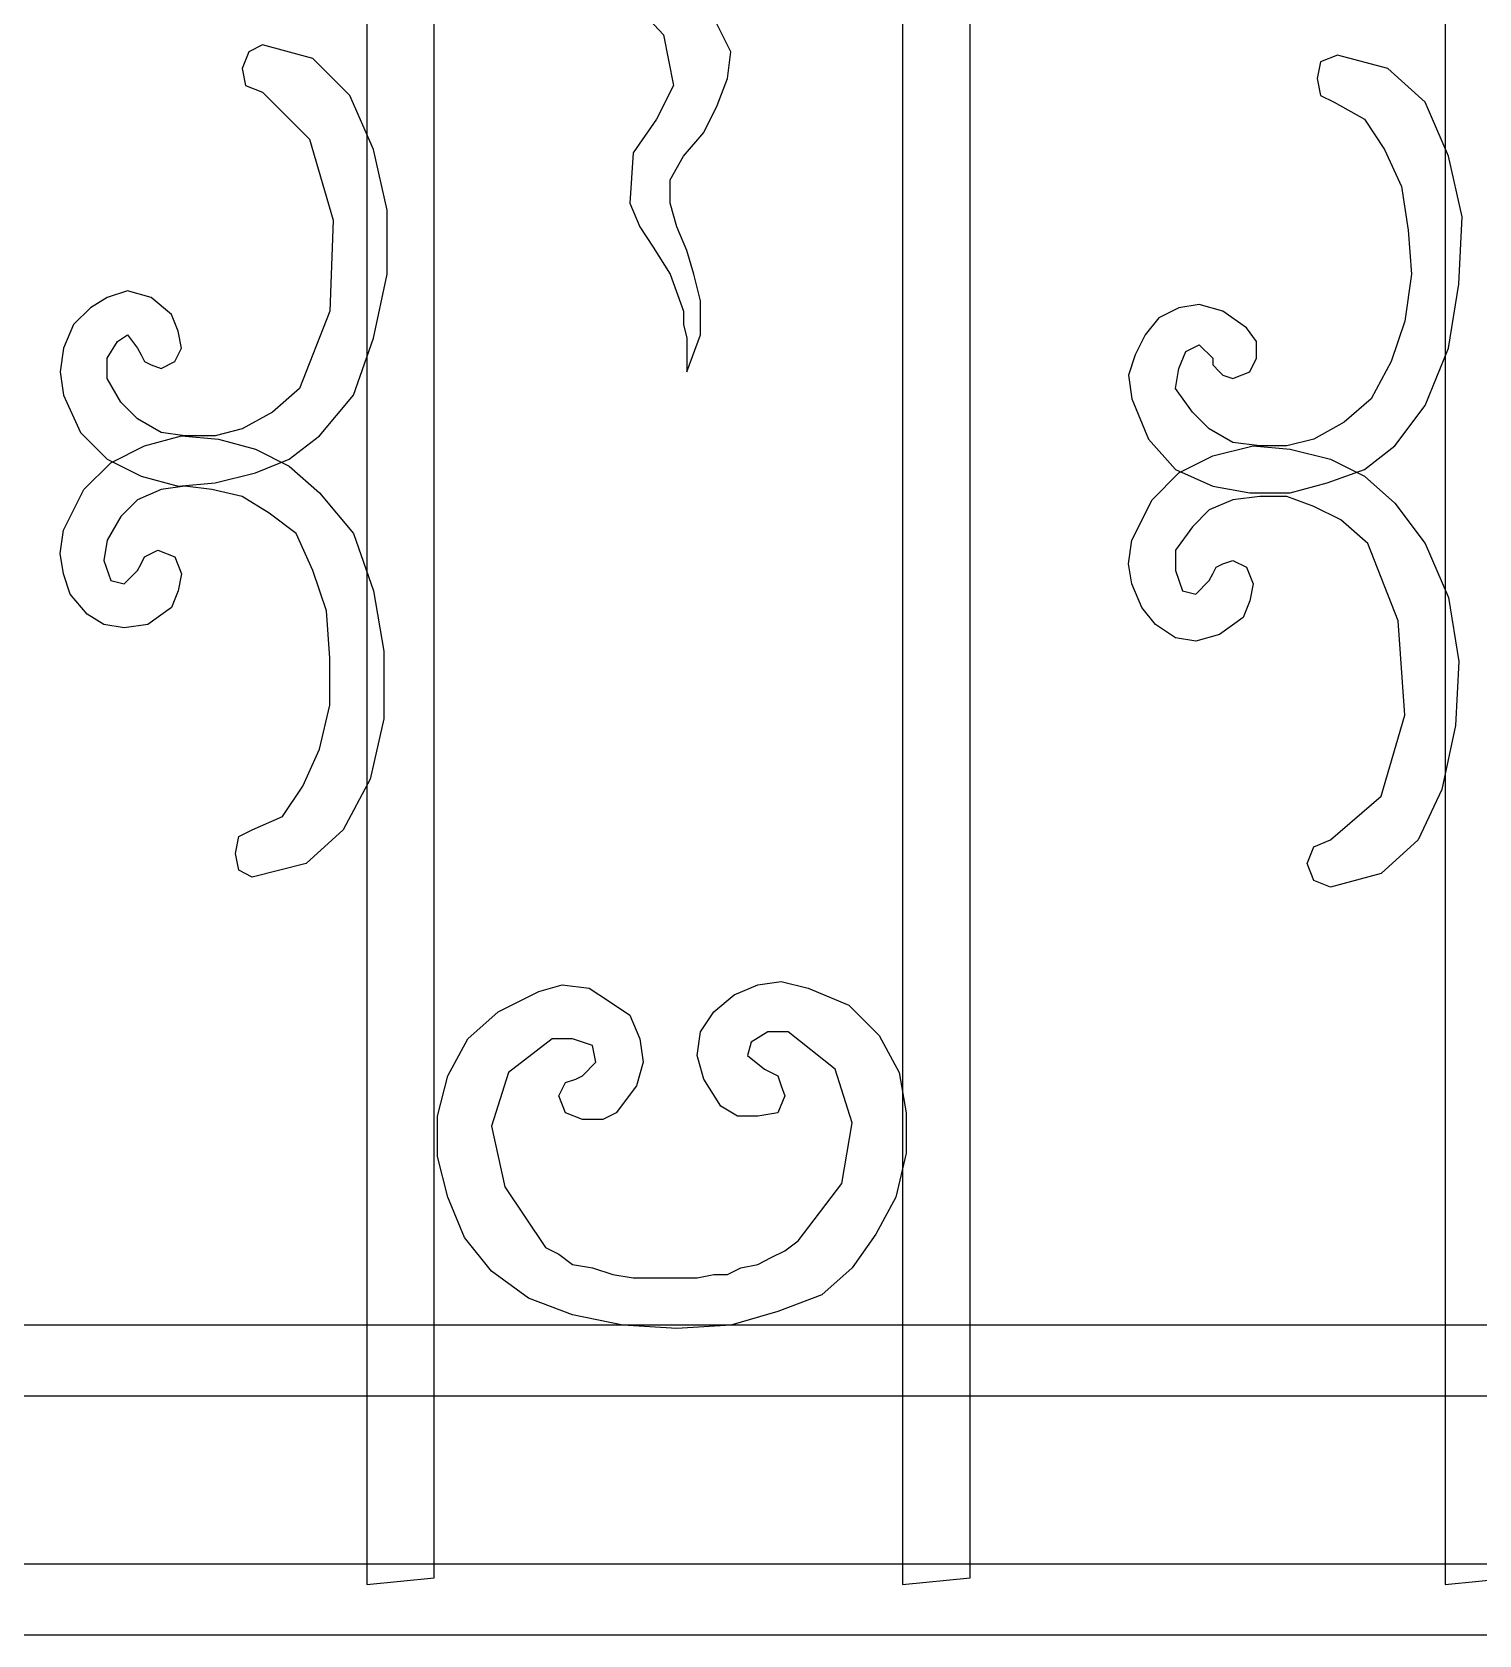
# Model space of a CAD drawing. Header units: centimetres. Extents: x -55 to 55, y -47 to 50.
# Drawn here: x -25.98 to 5.22, y -44.58 to -10.01 of the extents above; entities that cross this region are included whole.
import ezdxf

# ---------------------------------------------------------------- set-up
doc = ezdxf.new("R2010")
doc.units = ezdxf.units.CM
doc.header["$MEASUREMENT"] = 0
doc.layers.add('layer 1', color=7, linetype='Continuous')

msp = doc.modelspace()

# ---------------------------------------------------------------- linework, layer by layer
at = {"layer": 'layer 1', "color": 108}
for points, knots in [([(-18.759, -43.49358), (-18.759, -43.49358), (-18.759, 36.6394), (-18.759, 36.6394), (-18.759, 36.6394), (-18.759, 36.6394), (-17.306, 36.7847), (-17.306, 36.7847), (-17.306, 36.7847), (-17.306, 36.7847), (-17.306, -43.34828), (-17.306, -43.34828), (-17.306, -43.34828), (-17.306, -43.34828), (-18.759, -43.49358), (-18.759, -43.49358)], [0, 0, 0, 0, 0.25, 0.25, 0.25, 0.25, 0.5, 0.5, 0.5, 0.5, 0.75, 0.75, 0.75, 0.75, 1, 1, 1, 1]), ([(-7.20765, -43.49358), (-7.20765, -43.49358), (-7.20765, 36.6394), (-7.20765, 36.6394), (-7.20765, 36.6394), (-7.20765, 36.6394), (-5.75464, 36.7847), (-5.75464, 36.7847), (-5.75464, 36.7847), (-5.75464, 36.7847), (-5.75464, -43.34828), (-5.75464, -43.34828), (-5.75464, -43.34828), (-5.75464, -43.34828), (-7.20765, -43.49358), (-7.20765, -43.49358)], [0, 0, 0, 0, 0.25, 0.25, 0.25, 0.25, 0.5, 0.5, 0.5, 0.5, 0.75, 0.75, 0.75, 0.75, 1, 1, 1, 1]), ([(4.48901, -43.49358), (4.48901, -43.49358), (4.48901, 36.6394), (4.48901, 36.6394), (4.48901, 36.6394), (4.48901, 36.6394), (5.94201, 36.7847), (5.94201, 36.7847), (5.94201, 36.7847), (5.94201, 36.7847), (5.94201, -43.34828), (5.94201, -43.34828), (5.94201, -43.34828), (5.94201, -43.34828), (4.48901, -43.49358), (4.48901, -43.49358)], [0, 0, 0, 0, 0.25, 0.25, 0.25, 0.25, 0.5, 0.5, 0.5, 0.5, 0.75, 0.75, 0.75, 0.75, 1, 1, 1, 1]), ([(-10.9128, -10.43781), (-10.9128, -10.43781), (-10.98545, -11.01901), (-10.98545, -11.01901), (-10.98545, -11.01901), (-10.98545, -11.01901), (-11.2034, -11.60022), (-11.2034, -11.60022), (-11.2034, -11.60022), (-11.2034, -11.60022), (-11.494, -12.18142), (-11.494, -12.18142), (-11.494, -12.18142), (-11.494, -12.18142), (-11.9299, -12.68997), (-11.9299, -12.68997), (-11.9299, -12.68997), (-11.9299, -12.68997), (-12.2205, -13.19852), (-12.2205, -13.19852), (-12.2205, -13.19852), (-12.2205, -13.19852), (-12.2205, -13.70707), (-12.2205, -13.70707), (-12.2205, -13.70707), (-12.2205, -13.70707), (-12.0752, -14.21562), (-12.0752, -14.21562), (-12.0752, -14.21562), (-12.0752, -14.21562), (-11.85725, -14.72417), (-11.85725, -14.72417), (-11.85725, -14.72417), (-11.85725, -14.72417), (-11.71195, -15.23272), (-11.71195, -15.23272), (-11.71195, -15.23272), (-11.71195, -15.23272), (-11.56665, -15.81392), (-11.56665, -15.81392), (-11.56665, -15.81392), (-11.56665, -15.81392), (-11.56665, -16.54042), (-11.56665, -16.54042), (-11.56665, -16.54042), (-11.56665, -16.54042), (-11.85725, -17.33957), (-11.85725, -17.33957), (-11.85725, -17.33957), (-11.85725, -17.33957), (-11.85725, -16.97632), (-11.85725, -16.97632), (-11.85725, -16.97632), (-11.85725, -16.97632), (-11.85725, -16.61307), (-11.85725, -16.61307), (-11.85725, -16.61307), (-11.85725, -16.61307), (-11.9299, -16.32247), (-11.9299, -16.32247), (-11.9299, -16.32247), (-11.9299, -16.32247), (-11.9299, -16.03187), (-11.9299, -16.03187), (-11.9299, -16.03187), (-11.9299, -16.03187), (-12.2205, -15.23272), (-12.2205, -15.23272), (-12.2205, -15.23272), (-12.2205, -15.23272), (-12.58375, -14.65152), (-12.58375, -14.65152), (-12.58375, -14.65152), (-12.58375, -14.65152), (-12.87435, -14.21562), (-12.87435, -14.21562), (-12.87435, -14.21562), (-12.87435, -14.21562), (-13.0923, -13.70707), (-13.0923, -13.70707), (-13.0923, -13.70707), (-13.0923, -13.70707), (-13.01965, -12.61732), (-13.01965, -12.61732), (-13.01965, -12.61732), (-13.01965, -12.61732), (-12.5111, -11.89082), (-12.5111, -11.89082), (-12.5111, -11.89082), (-12.5111, -11.89082), (-12.14785, -11.16432), (-12.14785, -11.16432), (-12.14785, -11.16432), (-12.14785, -11.16432), (-12.3658, -10.07456), (-12.3658, -10.07456), (-12.3658, -10.07456), (-12.3658, -10.07456), (-13.16495, -9.20276), (-13.16495, -9.20276), (-13.16495, -9.20276), (-13.16495, -9.20276), (-13.60085, -8.40361), (-13.60085, -8.40361), (-13.60085, -8.40361), (-13.60085, -8.40361), (-13.60085, -7.60446), (-13.60085, -7.60446), (-13.60085, -7.60446), (-13.60085, -7.60446), (-13.16495, -6.73266), (-13.16495, -6.73266), (-13.16495, -6.73266), (-13.16495, -6.73266), (-12.87435, -6.66001), (-12.87435, -6.66001), (-12.87435, -6.66001), (-12.87435, -6.66001), (-12.3658, -6.58736), (-12.3658, -6.58736), (-12.3658, -6.58736), (-12.3658, -6.58736), (-11.85725, -6.58736), (-11.85725, -6.58736), (-11.85725, -6.58736), (-11.85725, -6.58736), (-11.6393, -6.73266), (-11.6393, -6.73266), (-11.6393, -6.73266), (-11.6393, -6.73266), (-12.00255, -7.74976), (-12.00255, -7.74976), (-12.00255, -7.74976), (-12.00255, -7.74976), (-11.85725, -8.54891), (-11.85725, -8.54891), (-11.85725, -8.54891), (-11.85725, -8.54891), (-11.42135, -9.42071), (-11.42135, -9.42071), (-11.42135, -9.42071), (-11.42135, -9.42071), (-10.9128, -10.43781), (-10.9128, -10.43781)], [0, 0, 0, 0, 0.02777778, 0.02777778, 0.02777778, 0.02777778, 0.05555556, 0.05555556, 0.05555556, 0.05555556, 0.08333333, 0.08333333, 0.08333333, 0.08333333, 0.11111111, 0.11111111, 0.11111111, 0.11111111, 0.13888889, 0.13888889, 0.13888889, 0.13888889, 0.16666667, 0.16666667, 0.16666667, 0.16666667, 0.19444444, 0.19444444, 0.19444444, 0.19444444, 0.22222222, 0.22222222, 0.22222222, 0.22222222, 0.25, 0.25, 0.25, 0.25, 0.27777778, 0.27777778, 0.27777778, 0.27777778, 0.30555556, 0.30555556, 0.30555556, 0.30555556, 0.33333333, 0.33333333, 0.33333333, 0.33333333, 0.36111111, 0.36111111, 0.36111111, 0.36111111, 0.38888889, 0.38888889, 0.38888889, 0.38888889, 0.41666667, 0.41666667, 0.41666667, 0.41666667, 0.44444444, 0.44444444, 0.44444444, 0.44444444, 0.47222222, 0.47222222, 0.47222222, 0.47222222, 0.5, 0.5, 0.5, 0.5, 0.52777778, 0.52777778, 0.52777778, 0.52777778, 0.55555556, 0.55555556, 0.55555556, 0.55555556, 0.58333333, 0.58333333, 0.58333333, 0.58333333, 0.61111111, 0.61111111, 0.61111111, 0.61111111, 0.63888889, 0.63888889, 0.63888889, 0.63888889, 0.66666667, 0.66666667, 0.66666667, 0.66666667, 0.69444444, 0.69444444, 0.69444444, 0.69444444, 0.72222222, 0.72222222, 0.72222222, 0.72222222, 0.75, 0.75, 0.75, 0.75, 0.77777778, 0.77777778, 0.77777778, 0.77777778, 0.80555556, 0.80555556, 0.80555556, 0.80555556, 0.83333333, 0.83333333, 0.83333333, 0.83333333, 0.86111111, 0.86111111, 0.86111111, 0.86111111, 0.88888889, 0.88888889, 0.88888889, 0.88888889, 0.91666667, 0.91666667, 0.91666667, 0.91666667, 0.94444444, 0.94444444, 0.94444444, 0.94444444, 0.97222222, 0.97222222, 0.97222222, 0.97222222, 1, 1, 1, 1]), ([(-23.6992, -16.83102), (-23.6992, -16.83102), (-23.91715, -16.54042), (-23.91715, -16.54042), (-23.91715, -16.54042), (-23.91715, -16.54042), (-24.1351, -16.68572), (-24.1351, -16.68572), (-24.1351, -16.68572), (-24.1351, -16.68572), (-24.35305, -17.04897), (-24.35305, -17.04897), (-24.35305, -17.04897), (-24.35305, -17.04897), (-24.35305, -17.48487), (-24.35305, -17.48487), (-24.35305, -17.48487), (-24.35305, -17.48487), (-24.06245, -17.99342), (-24.06245, -17.99342), (-24.06245, -17.99342), (-24.06245, -17.99342), (-23.6992, -18.35667), (-23.6992, -18.35667), (-23.6992, -18.35667), (-23.6992, -18.35667), (-23.19065, -18.64727), (-23.19065, -18.64727), (-23.19065, -18.64727), (-23.19065, -18.64727), (-22.6821, -18.71992), (-22.6821, -18.71992), (-22.6821, -18.71992), (-22.6821, -18.71992), (-22.02825, -18.71992), (-22.02825, -18.71992), (-22.02825, -18.71992), (-22.02825, -18.71992), (-21.44705, -18.57462), (-21.44705, -18.57462), (-21.44705, -18.57462), (-21.44705, -18.57462), (-20.7932, -18.21137), (-20.7932, -18.21137), (-20.7932, -18.21137), (-20.7932, -18.21137), (-20.212, -17.70282), (-20.212, -17.70282), (-20.212, -17.70282), (-20.212, -17.70282), (-19.55815, -16.03187), (-19.55815, -16.03187), (-19.55815, -16.03187), (-19.55815, -16.03187), (-19.4855, -14.07032), (-19.4855, -14.07032), (-19.4855, -14.07032), (-19.4855, -14.07032), (-19.99405, -12.32672), (-19.99405, -12.32672), (-19.99405, -12.32672), (-19.99405, -12.32672), (-21.01115, -11.30962), (-21.01115, -11.30962), (-21.01115, -11.30962), (-21.01115, -11.30962), (-21.3744, -11.16432), (-21.3744, -11.16432), (-21.3744, -11.16432), (-21.3744, -11.16432), (-21.44705, -10.80106), (-21.44705, -10.80106), (-21.44705, -10.80106), (-21.44705, -10.80106), (-21.30175, -10.43781), (-21.30175, -10.43781), (-21.30175, -10.43781), (-21.30175, -10.43781), (-21.01115, -10.29251), (-21.01115, -10.29251), (-21.01115, -10.29251), (-21.01115, -10.29251), (-19.9214, -10.58311), (-19.9214, -10.58311), (-19.9214, -10.58311), (-19.9214, -10.58311), (-19.12225, -11.38227), (-19.12225, -11.38227), (-19.12225, -11.38227), (-19.12225, -11.38227), (-18.6137, -12.54467), (-18.6137, -12.54467), (-18.6137, -12.54467), (-18.6137, -12.54467), (-18.3231, -13.85237), (-18.3231, -13.85237), (-18.3231, -13.85237), (-18.3231, -13.85237), (-18.3231, -15.23272), (-18.3231, -15.23272), (-18.3231, -15.23272), (-18.3231, -15.23272), (-18.6137, -16.61307), (-18.6137, -16.61307), (-18.6137, -16.61307), (-18.6137, -16.61307), (-19.0496, -17.84812), (-19.0496, -17.84812), (-19.0496, -17.84812), (-19.0496, -17.84812), (-19.7761, -18.71992), (-19.7761, -18.71992), (-19.7761, -18.71992), (-19.7761, -18.71992), (-20.42995, -19.22847), (-20.42995, -19.22847), (-20.42995, -19.22847), (-20.42995, -19.22847), (-21.15645, -19.51907), (-21.15645, -19.51907), (-21.15645, -19.51907), (-21.15645, -19.51907), (-22.02825, -19.73702), (-22.02825, -19.73702), (-22.02825, -19.73702), (-22.02825, -19.73702), (-22.8274, -19.80967), (-22.8274, -19.80967), (-22.8274, -19.80967), (-22.8274, -19.80967), (-23.62655, -19.59172), (-23.62655, -19.59172), (-23.62655, -19.59172), (-23.62655, -19.59172), (-24.35305, -19.22847), (-24.35305, -19.22847), (-24.35305, -19.22847), (-24.35305, -19.22847), (-24.93425, -18.64727), (-24.93425, -18.64727), (-24.93425, -18.64727), (-24.93425, -18.64727), (-25.2975, -17.84812), (-25.2975, -17.84812), (-25.2975, -17.84812), (-25.2975, -17.84812), (-25.37015, -17.33957), (-25.37015, -17.33957), (-25.37015, -17.33957), (-25.37015, -17.33957), (-25.2975, -16.83102), (-25.2975, -16.83102), (-25.2975, -16.83102), (-25.2975, -16.83102), (-25.07955, -16.32247), (-25.07955, -16.32247), (-25.07955, -16.32247), (-25.07955, -16.32247), (-24.7163, -15.95922), (-24.7163, -15.95922), (-24.7163, -15.95922), (-24.7163, -15.95922), (-24.35305, -15.74127), (-24.35305, -15.74127), (-24.35305, -15.74127), (-24.35305, -15.74127), (-23.91715, -15.59597), (-23.91715, -15.59597), (-23.91715, -15.59597), (-23.91715, -15.59597), (-23.4086, -15.74127), (-23.4086, -15.74127), (-23.4086, -15.74127), (-23.4086, -15.74127), (-22.9727, -16.10452), (-22.9727, -16.10452), (-22.9727, -16.10452), (-22.9727, -16.10452), (-22.8274, -16.46777), (-22.8274, -16.46777), (-22.8274, -16.46777), (-22.8274, -16.46777), (-22.75475, -16.83102), (-22.75475, -16.83102), (-22.75475, -16.83102), (-22.75475, -16.83102), (-22.90005, -17.12162), (-22.90005, -17.12162), (-22.90005, -17.12162), (-22.90005, -17.12162), (-23.19065, -17.26692), (-23.19065, -17.26692), (-23.19065, -17.26692), (-23.19065, -17.26692), (-23.4086, -17.19427), (-23.4086, -17.19427), (-23.4086, -17.19427), (-23.4086, -17.19427), (-23.5539, -17.12162), (-23.5539, -17.12162), (-23.5539, -17.12162), (-23.5539, -17.12162), (-23.62655, -16.97632), (-23.62655, -16.97632), (-23.62655, -16.97632), (-23.62655, -16.97632), (-23.6992, -16.83102), (-23.6992, -16.83102)], [0, 0, 0, 0, 0.01923077, 0.01923077, 0.01923077, 0.01923077, 0.03846154, 0.03846154, 0.03846154, 0.03846154, 0.05769231, 0.05769231, 0.05769231, 0.05769231, 0.07692308, 0.07692308, 0.07692308, 0.07692308, 0.09615385, 0.09615385, 0.09615385, 0.09615385, 0.11538462, 0.11538462, 0.11538462, 0.11538462, 0.13461538, 0.13461538, 0.13461538, 0.13461538, 0.15384615, 0.15384615, 0.15384615, 0.15384615, 0.17307692, 0.17307692, 0.17307692, 0.17307692, 0.19230769, 0.19230769, 0.19230769, 0.19230769, 0.21153846, 0.21153846, 0.21153846, 0.21153846, 0.23076923, 0.23076923, 0.23076923, 0.23076923, 0.25, 0.25, 0.25, 0.25, 0.26923077, 0.26923077, 0.26923077, 0.26923077, 0.28846154, 0.28846154, 0.28846154, 0.28846154, 0.30769231, 0.30769231, 0.30769231, 0.30769231, 0.32692308, 0.32692308, 0.32692308, 0.32692308, 0.34615385, 0.34615385, 0.34615385, 0.34615385, 0.36538462, 0.36538462, 0.36538462, 0.36538462, 0.38461538, 0.38461538, 0.38461538, 0.38461538, 0.40384615, 0.40384615, 0.40384615, 0.40384615, 0.42307692, 0.42307692, 0.42307692, 0.42307692, 0.44230769, 0.44230769, 0.44230769, 0.44230769, 0.46153846, 0.46153846, 0.46153846, 0.46153846, 0.48076923, 0.48076923, 0.48076923, 0.48076923, 0.5, 0.5, 0.5, 0.5, 0.51923077, 0.51923077, 0.51923077, 0.51923077, 0.53846154, 0.53846154, 0.53846154, 0.53846154, 0.55769231, 0.55769231, 0.55769231, 0.55769231, 0.57692308, 0.57692308, 0.57692308, 0.57692308, 0.59615385, 0.59615385, 0.59615385, 0.59615385, 0.61538462, 0.61538462, 0.61538462, 0.61538462, 0.63461538, 0.63461538, 0.63461538, 0.63461538, 0.65384615, 0.65384615, 0.65384615, 0.65384615, 0.67307692, 0.67307692, 0.67307692, 0.67307692, 0.69230769, 0.69230769, 0.69230769, 0.69230769, 0.71153846, 0.71153846, 0.71153846, 0.71153846, 0.73076923, 0.73076923, 0.73076923, 0.73076923, 0.75, 0.75, 0.75, 0.75, 0.76923077, 0.76923077, 0.76923077, 0.76923077, 0.78846154, 0.78846154, 0.78846154, 0.78846154, 0.80769231, 0.80769231, 0.80769231, 0.80769231, 0.82692308, 0.82692308, 0.82692308, 0.82692308, 0.84615385, 0.84615385, 0.84615385, 0.84615385, 0.86538462, 0.86538462, 0.86538462, 0.86538462, 0.88461538, 0.88461538, 0.88461538, 0.88461538, 0.90384615, 0.90384615, 0.90384615, 0.90384615, 0.92307692, 0.92307692, 0.92307692, 0.92307692, 0.94230769, 0.94230769, 0.94230769, 0.94230769, 0.96153846, 0.96153846, 0.96153846, 0.96153846, 0.98076923, 0.98076923, 0.98076923, 0.98076923, 1, 1, 1, 1]), ([(-0.52384, -17.04897), (-0.52384, -17.04897), (-0.81444, -16.75837), (-0.81444, -16.75837), (-0.81444, -16.75837), (-0.81444, -16.75837), (-1.10504, -16.90367), (-1.10504, -16.90367), (-1.10504, -16.90367), (-1.10504, -16.90367), (-1.25034, -17.26692), (-1.25034, -17.26692), (-1.25034, -17.26692), (-1.25034, -17.26692), (-1.32299, -17.70282), (-1.32299, -17.70282), (-1.32299, -17.70282), (-1.32299, -17.70282), (-0.95974, -18.21137), (-0.95974, -18.21137), (-0.95974, -18.21137), (-0.95974, -18.21137), (-0.59649, -18.57462), (-0.59649, -18.57462), (-0.59649, -18.57462), (-0.59649, -18.57462), (-0.08794, -18.86522), (-0.08794, -18.86522), (-0.08794, -18.86522), (-0.08794, -18.86522), (0.49326, -18.93787), (0.49326, -18.93787), (0.49326, -18.93787), (0.49326, -18.93787), (1.07446, -18.93787), (1.07446, -18.93787), (1.07446, -18.93787), (1.07446, -18.93787), (1.65566, -18.79257), (1.65566, -18.79257), (1.65566, -18.79257), (1.65566, -18.79257), (2.30951, -18.42932), (2.30951, -18.42932), (2.30951, -18.42932), (2.30951, -18.42932), (2.89071, -17.92077), (2.89071, -17.92077), (2.89071, -17.92077), (2.89071, -17.92077), (3.32661, -17.12162), (3.32661, -17.12162), (3.32661, -17.12162), (3.32661, -17.12162), (3.61721, -16.24982), (3.61721, -16.24982), (3.61721, -16.24982), (3.61721, -16.24982), (3.76251, -15.23272), (3.76251, -15.23272), (3.76251, -15.23272), (3.76251, -15.23272), (3.68986, -14.28827), (3.68986, -14.28827), (3.68986, -14.28827), (3.68986, -14.28827), (3.54456, -13.34382), (3.54456, -13.34382), (3.54456, -13.34382), (3.54456, -13.34382), (3.18131, -12.54467), (3.18131, -12.54467), (3.18131, -12.54467), (3.18131, -12.54467), (2.74541, -11.89082), (2.74541, -11.89082), (2.74541, -11.89082), (2.74541, -11.89082), (2.09156, -11.52757), (2.09156, -11.52757), (2.09156, -11.52757), (2.09156, -11.52757), (1.80096, -11.38227), (1.80096, -11.38227), (1.80096, -11.38227), (1.80096, -11.38227), (1.72831, -11.01901), (1.72831, -11.01901), (1.72831, -11.01901), (1.72831, -11.01901), (1.80096, -10.65576), (1.80096, -10.65576), (1.80096, -10.65576), (1.80096, -10.65576), (2.16421, -10.51046), (2.16421, -10.51046), (2.16421, -10.51046), (2.16421, -10.51046), (3.25396, -10.80106), (3.25396, -10.80106), (3.25396, -10.80106), (3.25396, -10.80106), (4.05311, -11.52757), (4.05311, -11.52757), (4.05311, -11.52757), (4.05311, -11.52757), (4.56166, -12.68997), (4.56166, -12.68997), (4.56166, -12.68997), (4.56166, -12.68997), (4.85226, -13.99767), (4.85226, -13.99767), (4.85226, -13.99767), (4.85226, -13.99767), (4.77961, -15.45067), (4.77961, -15.45067), (4.77961, -15.45067), (4.77961, -15.45067), (4.56166, -16.83102), (4.56166, -16.83102), (4.56166, -16.83102), (4.56166, -16.83102), (4.05311, -18.06607), (4.05311, -18.06607), (4.05311, -18.06607), (4.05311, -18.06607), (3.39926, -18.93787), (3.39926, -18.93787), (3.39926, -18.93787), (3.39926, -18.93787), (2.74541, -19.44642), (2.74541, -19.44642), (2.74541, -19.44642), (2.74541, -19.44642), (1.94626, -19.73702), (1.94626, -19.73702), (1.94626, -19.73702), (1.94626, -19.73702), (1.14711, -19.95497), (1.14711, -19.95497), (1.14711, -19.95497), (1.14711, -19.95497), (0.27531, -19.95497), (0.27531, -19.95497), (0.27531, -19.95497), (0.27531, -19.95497), (-0.52384, -19.80967), (-0.52384, -19.80967), (-0.52384, -19.80967), (-0.52384, -19.80967), (-1.32299, -19.44642), (-1.32299, -19.44642), (-1.32299, -19.44642), (-1.32299, -19.44642), (-1.90419, -18.79257), (-1.90419, -18.79257), (-1.90419, -18.79257), (-1.90419, -18.79257), (-2.26744, -17.92077), (-2.26744, -17.92077), (-2.26744, -17.92077), (-2.26744, -17.92077), (-2.34009, -17.41222), (-2.34009, -17.41222), (-2.34009, -17.41222), (-2.34009, -17.41222), (-2.19479, -16.97632), (-2.19479, -16.97632), (-2.19479, -16.97632), (-2.19479, -16.97632), (-1.97684, -16.54042), (-1.97684, -16.54042), (-1.97684, -16.54042), (-1.97684, -16.54042), (-1.68624, -16.17717), (-1.68624, -16.17717), (-1.68624, -16.17717), (-1.68624, -16.17717), (-1.25034, -15.95922), (-1.25034, -15.95922), (-1.25034, -15.95922), (-1.25034, -15.95922), (-0.81444, -15.88657), (-0.81444, -15.88657), (-0.81444, -15.88657), (-0.81444, -15.88657), (-0.30589, -16.03187), (-0.30589, -16.03187), (-0.30589, -16.03187), (-0.30589, -16.03187), (0.20266, -16.39512), (0.20266, -16.39512), (0.20266, -16.39512), (0.20266, -16.39512), (0.42061, -16.68572), (0.42061, -16.68572), (0.42061, -16.68572), (0.42061, -16.68572), (0.42061, -17.04897), (0.42061, -17.04897), (0.42061, -17.04897), (0.42061, -17.04897), (0.27531, -17.33957), (0.27531, -17.33957), (0.27531, -17.33957), (0.27531, -17.33957), (-0.08794, -17.48487), (-0.08794, -17.48487), (-0.08794, -17.48487), (-0.08794, -17.48487), (-0.30589, -17.41222), (-0.30589, -17.41222), (-0.30589, -17.41222), (-0.30589, -17.41222), (-0.37854, -17.33957), (-0.37854, -17.33957), (-0.37854, -17.33957), (-0.37854, -17.33957), (-0.52384, -17.19427), (-0.52384, -17.19427), (-0.52384, -17.19427), (-0.52384, -17.19427), (-0.52384, -17.04897), (-0.52384, -17.04897)], [0, 0, 0, 0, 0.01785714, 0.01785714, 0.01785714, 0.01785714, 0.03571429, 0.03571429, 0.03571429, 0.03571429, 0.05357143, 0.05357143, 0.05357143, 0.05357143, 0.07142857, 0.07142857, 0.07142857, 0.07142857, 0.08928571, 0.08928571, 0.08928571, 0.08928571, 0.10714286, 0.10714286, 0.10714286, 0.10714286, 0.125, 0.125, 0.125, 0.125, 0.14285714, 0.14285714, 0.14285714, 0.14285714, 0.16071429, 0.16071429, 0.16071429, 0.16071429, 0.17857143, 0.17857143, 0.17857143, 0.17857143, 0.19642857, 0.19642857, 0.19642857, 0.19642857, 0.21428571, 0.21428571, 0.21428571, 0.21428571, 0.23214286, 0.23214286, 0.23214286, 0.23214286, 0.25, 0.25, 0.25, 0.25, 0.26785714, 0.26785714, 0.26785714, 0.26785714, 0.28571429, 0.28571429, 0.28571429, 0.28571429, 0.30357143, 0.30357143, 0.30357143, 0.30357143, 0.32142857, 0.32142857, 0.32142857, 0.32142857, 0.33928571, 0.33928571, 0.33928571, 0.33928571, 0.35714286, 0.35714286, 0.35714286, 0.35714286, 0.375, 0.375, 0.375, 0.375, 0.39285714, 0.39285714, 0.39285714, 0.39285714, 0.41071429, 0.41071429, 0.41071429, 0.41071429, 0.42857143, 0.42857143, 0.42857143, 0.42857143, 0.44642857, 0.44642857, 0.44642857, 0.44642857, 0.46428571, 0.46428571, 0.46428571, 0.46428571, 0.48214286, 0.48214286, 0.48214286, 0.48214286, 0.5, 0.5, 0.5, 0.5, 0.51785714, 0.51785714, 0.51785714, 0.51785714, 0.53571429, 0.53571429, 0.53571429, 0.53571429, 0.55357143, 0.55357143, 0.55357143, 0.55357143, 0.57142857, 0.57142857, 0.57142857, 0.57142857, 0.58928571, 0.58928571, 0.58928571, 0.58928571, 0.60714286, 0.60714286, 0.60714286, 0.60714286, 0.625, 0.625, 0.625, 0.625, 0.64285714, 0.64285714, 0.64285714, 0.64285714, 0.66071429, 0.66071429, 0.66071429, 0.66071429, 0.67857143, 0.67857143, 0.67857143, 0.67857143, 0.69642857, 0.69642857, 0.69642857, 0.69642857, 0.71428571, 0.71428571, 0.71428571, 0.71428571, 0.73214286, 0.73214286, 0.73214286, 0.73214286, 0.75, 0.75, 0.75, 0.75, 0.76785714, 0.76785714, 0.76785714, 0.76785714, 0.78571429, 0.78571429, 0.78571429, 0.78571429, 0.80357143, 0.80357143, 0.80357143, 0.80357143, 0.82142857, 0.82142857, 0.82142857, 0.82142857, 0.83928571, 0.83928571, 0.83928571, 0.83928571, 0.85714286, 0.85714286, 0.85714286, 0.85714286, 0.875, 0.875, 0.875, 0.875, 0.89285714, 0.89285714, 0.89285714, 0.89285714, 0.91071429, 0.91071429, 0.91071429, 0.91071429, 0.92857143, 0.92857143, 0.92857143, 0.92857143, 0.94642857, 0.94642857, 0.94642857, 0.94642857, 0.96428571, 0.96428571, 0.96428571, 0.96428571, 0.98214286, 0.98214286, 0.98214286, 0.98214286, 1, 1, 1, 1]), ([(-23.6992, -21.62592), (-23.6992, -21.62592), (-23.9898, -21.91652), (-23.9898, -21.91652), (-23.9898, -21.91652), (-23.9898, -21.91652), (-24.2804, -21.84387), (-24.2804, -21.84387), (-24.2804, -21.84387), (-24.2804, -21.84387), (-24.4257, -21.40797), (-24.4257, -21.40797), (-24.4257, -21.40797), (-24.4257, -21.40797), (-24.35305, -20.97207), (-24.35305, -20.97207), (-24.35305, -20.97207), (-24.35305, -20.97207), (-24.06245, -20.46352), (-24.06245, -20.46352), (-24.06245, -20.46352), (-24.06245, -20.46352), (-23.6992, -20.10027), (-23.6992, -20.10027), (-23.6992, -20.10027), (-23.6992, -20.10027), (-23.19065, -19.88232), (-23.19065, -19.88232), (-23.19065, -19.88232), (-23.19065, -19.88232), (-22.6821, -19.80967), (-22.6821, -19.80967), (-22.6821, -19.80967), (-22.6821, -19.80967), (-22.1009, -19.88232), (-22.1009, -19.88232), (-22.1009, -19.88232), (-22.1009, -19.88232), (-21.44705, -20.02762), (-21.44705, -20.02762), (-21.44705, -20.02762), (-21.44705, -20.02762), (-20.86585, -20.39087), (-20.86585, -20.39087), (-20.86585, -20.39087), (-20.86585, -20.39087), (-20.28465, -20.82677), (-20.28465, -20.82677), (-20.28465, -20.82677), (-20.28465, -20.82677), (-19.9214, -21.62592), (-19.9214, -21.62592), (-19.9214, -21.62592), (-19.9214, -21.62592), (-19.6308, -22.49772), (-19.6308, -22.49772), (-19.6308, -22.49772), (-19.6308, -22.49772), (-19.55815, -23.51482), (-19.55815, -23.51482), (-19.55815, -23.51482), (-19.55815, -23.51482), (-19.55815, -24.53192), (-19.55815, -24.53192), (-19.55815, -24.53192), (-19.55815, -24.53192), (-19.7761, -25.47637), (-19.7761, -25.47637), (-19.7761, -25.47637), (-19.7761, -25.47637), (-20.13935, -26.27552), (-20.13935, -26.27552), (-20.13935, -26.27552), (-20.13935, -26.27552), (-20.57525, -26.92937), (-20.57525, -26.92937), (-20.57525, -26.92937), (-20.57525, -26.92937), (-21.2291, -27.21997), (-21.2291, -27.21997), (-21.2291, -27.21997), (-21.2291, -27.21997), (-21.5197, -27.36527), (-21.5197, -27.36527), (-21.5197, -27.36527), (-21.5197, -27.36527), (-21.59235, -27.72852), (-21.59235, -27.72852), (-21.59235, -27.72852), (-21.59235, -27.72852), (-21.5197, -28.09177), (-21.5197, -28.09177), (-21.5197, -28.09177), (-21.5197, -28.09177), (-21.2291, -28.23707), (-21.2291, -28.23707), (-21.2291, -28.23707), (-21.2291, -28.23707), (-20.0667, -27.94647), (-20.0667, -27.94647), (-20.0667, -27.94647), (-20.0667, -27.94647), (-19.26755, -27.21997), (-19.26755, -27.21997), (-19.26755, -27.21997), (-19.26755, -27.21997), (-18.68635, -26.13022), (-18.68635, -26.13022), (-18.68635, -26.13022), (-18.68635, -26.13022), (-18.39575, -24.82252), (-18.39575, -24.82252), (-18.39575, -24.82252), (-18.39575, -24.82252), (-18.39575, -23.36952), (-18.39575, -23.36952), (-18.39575, -23.36952), (-18.39575, -23.36952), (-18.6137, -22.06182), (-18.6137, -22.06182), (-18.6137, -22.06182), (-18.6137, -22.06182), (-19.0496, -20.82677), (-19.0496, -20.82677), (-19.0496, -20.82677), (-19.0496, -20.82677), (-19.7761, -19.95497), (-19.7761, -19.95497), (-19.7761, -19.95497), (-19.7761, -19.95497), (-20.42995, -19.37377), (-20.42995, -19.37377), (-20.42995, -19.37377), (-20.42995, -19.37377), (-21.15645, -19.01052), (-21.15645, -19.01052), (-21.15645, -19.01052), (-21.15645, -19.01052), (-21.9556, -18.79257), (-21.9556, -18.79257), (-21.9556, -18.79257), (-21.9556, -18.79257), (-22.75475, -18.71992), (-22.75475, -18.71992), (-22.75475, -18.71992), (-22.75475, -18.71992), (-23.5539, -18.93787), (-23.5539, -18.93787), (-23.5539, -18.93787), (-23.5539, -18.93787), (-24.2804, -19.30112), (-24.2804, -19.30112), (-24.2804, -19.30112), (-24.2804, -19.30112), (-24.8616, -19.88232), (-24.8616, -19.88232), (-24.8616, -19.88232), (-24.8616, -19.88232), (-25.2975, -20.75412), (-25.2975, -20.75412), (-25.2975, -20.75412), (-25.2975, -20.75412), (-25.37015, -21.26267), (-25.37015, -21.26267), (-25.37015, -21.26267), (-25.37015, -21.26267), (-25.2975, -21.69857), (-25.2975, -21.69857), (-25.2975, -21.69857), (-25.2975, -21.69857), (-25.1522, -22.13447), (-25.1522, -22.13447), (-25.1522, -22.13447), (-25.1522, -22.13447), (-24.78895, -22.57037), (-24.78895, -22.57037), (-24.78895, -22.57037), (-24.78895, -22.57037), (-24.4257, -22.78832), (-24.4257, -22.78832), (-24.4257, -22.78832), (-24.4257, -22.78832), (-23.9898, -22.86097), (-23.9898, -22.86097), (-23.9898, -22.86097), (-23.9898, -22.86097), (-23.48125, -22.78832), (-23.48125, -22.78832), (-23.48125, -22.78832), (-23.48125, -22.78832), (-22.9727, -22.42507), (-22.9727, -22.42507), (-22.9727, -22.42507), (-22.9727, -22.42507), (-22.8274, -22.06182), (-22.8274, -22.06182), (-22.8274, -22.06182), (-22.8274, -22.06182), (-22.75475, -21.69857), (-22.75475, -21.69857), (-22.75475, -21.69857), (-22.75475, -21.69857), (-22.90005, -21.33532), (-22.90005, -21.33532), (-22.90005, -21.33532), (-22.90005, -21.33532), (-23.2633, -21.19002), (-23.2633, -21.19002), (-23.2633, -21.19002), (-23.2633, -21.19002), (-23.4086, -21.26267), (-23.4086, -21.26267), (-23.4086, -21.26267), (-23.4086, -21.26267), (-23.5539, -21.33532), (-23.5539, -21.33532), (-23.5539, -21.33532), (-23.5539, -21.33532), (-23.62655, -21.48062), (-23.62655, -21.48062), (-23.62655, -21.48062), (-23.62655, -21.48062), (-23.6992, -21.62592), (-23.6992, -21.62592)], [0, 0, 0, 0, 0.01785714, 0.01785714, 0.01785714, 0.01785714, 0.03571429, 0.03571429, 0.03571429, 0.03571429, 0.05357143, 0.05357143, 0.05357143, 0.05357143, 0.07142857, 0.07142857, 0.07142857, 0.07142857, 0.08928571, 0.08928571, 0.08928571, 0.08928571, 0.10714286, 0.10714286, 0.10714286, 0.10714286, 0.125, 0.125, 0.125, 0.125, 0.14285714, 0.14285714, 0.14285714, 0.14285714, 0.16071429, 0.16071429, 0.16071429, 0.16071429, 0.17857143, 0.17857143, 0.17857143, 0.17857143, 0.19642857, 0.19642857, 0.19642857, 0.19642857, 0.21428571, 0.21428571, 0.21428571, 0.21428571, 0.23214286, 0.23214286, 0.23214286, 0.23214286, 0.25, 0.25, 0.25, 0.25, 0.26785714, 0.26785714, 0.26785714, 0.26785714, 0.28571429, 0.28571429, 0.28571429, 0.28571429, 0.30357143, 0.30357143, 0.30357143, 0.30357143, 0.32142857, 0.32142857, 0.32142857, 0.32142857, 0.33928571, 0.33928571, 0.33928571, 0.33928571, 0.35714286, 0.35714286, 0.35714286, 0.35714286, 0.375, 0.375, 0.375, 0.375, 0.39285714, 0.39285714, 0.39285714, 0.39285714, 0.41071429, 0.41071429, 0.41071429, 0.41071429, 0.42857143, 0.42857143, 0.42857143, 0.42857143, 0.44642857, 0.44642857, 0.44642857, 0.44642857, 0.46428571, 0.46428571, 0.46428571, 0.46428571, 0.48214286, 0.48214286, 0.48214286, 0.48214286, 0.5, 0.5, 0.5, 0.5, 0.51785714, 0.51785714, 0.51785714, 0.51785714, 0.53571429, 0.53571429, 0.53571429, 0.53571429, 0.55357143, 0.55357143, 0.55357143, 0.55357143, 0.57142857, 0.57142857, 0.57142857, 0.57142857, 0.58928571, 0.58928571, 0.58928571, 0.58928571, 0.60714286, 0.60714286, 0.60714286, 0.60714286, 0.625, 0.625, 0.625, 0.625, 0.64285714, 0.64285714, 0.64285714, 0.64285714, 0.66071429, 0.66071429, 0.66071429, 0.66071429, 0.67857143, 0.67857143, 0.67857143, 0.67857143, 0.69642857, 0.69642857, 0.69642857, 0.69642857, 0.71428571, 0.71428571, 0.71428571, 0.71428571, 0.73214286, 0.73214286, 0.73214286, 0.73214286, 0.75, 0.75, 0.75, 0.75, 0.76785714, 0.76785714, 0.76785714, 0.76785714, 0.78571429, 0.78571429, 0.78571429, 0.78571429, 0.80357143, 0.80357143, 0.80357143, 0.80357143, 0.82142857, 0.82142857, 0.82142857, 0.82142857, 0.83928571, 0.83928571, 0.83928571, 0.83928571, 0.85714286, 0.85714286, 0.85714286, 0.85714286, 0.875, 0.875, 0.875, 0.875, 0.89285714, 0.89285714, 0.89285714, 0.89285714, 0.91071429, 0.91071429, 0.91071429, 0.91071429, 0.92857143, 0.92857143, 0.92857143, 0.92857143, 0.94642857, 0.94642857, 0.94642857, 0.94642857, 0.96428571, 0.96428571, 0.96428571, 0.96428571, 0.98214286, 0.98214286, 0.98214286, 0.98214286, 1, 1, 1, 1]), ([(-0.59649, -21.84387), (-0.59649, -21.84387), (-0.88709, -22.13447), (-0.88709, -22.13447), (-0.88709, -22.13447), (-0.88709, -22.13447), (-1.17769, -22.06182), (-1.17769, -22.06182), (-1.17769, -22.06182), (-1.17769, -22.06182), (-1.32299, -21.62592), (-1.32299, -21.62592), (-1.32299, -21.62592), (-1.32299, -21.62592), (-1.32299, -21.19002), (-1.32299, -21.19002), (-1.32299, -21.19002), (-1.32299, -21.19002), (-0.95974, -20.68147), (-0.95974, -20.68147), (-0.95974, -20.68147), (-0.95974, -20.68147), (-0.59649, -20.31822), (-0.59649, -20.31822), (-0.59649, -20.31822), (-0.59649, -20.31822), (-0.08794, -20.10027), (-0.08794, -20.10027), (-0.08794, -20.10027), (-0.08794, -20.10027), (0.49326, -20.02762), (0.49326, -20.02762), (0.49326, -20.02762), (0.49326, -20.02762), (1.07446, -20.02762), (1.07446, -20.02762), (1.07446, -20.02762), (1.07446, -20.02762), (1.65566, -20.24557), (1.65566, -20.24557), (1.65566, -20.24557), (1.65566, -20.24557), (2.23686, -20.53617), (2.23686, -20.53617), (2.23686, -20.53617), (2.23686, -20.53617), (2.81806, -21.04472), (2.81806, -21.04472), (2.81806, -21.04472), (2.81806, -21.04472), (3.47191, -22.71567), (3.47191, -22.71567), (3.47191, -22.71567), (3.47191, -22.71567), (3.61721, -24.74987), (3.61721, -24.74987), (3.61721, -24.74987), (3.61721, -24.74987), (3.10866, -26.49347), (3.10866, -26.49347), (3.10866, -26.49347), (3.10866, -26.49347), (2.01891, -27.43792), (2.01891, -27.43792), (2.01891, -27.43792), (2.01891, -27.43792), (1.65566, -27.58322), (1.65566, -27.58322), (1.65566, -27.58322), (1.65566, -27.58322), (1.51036, -27.94647), (1.51036, -27.94647), (1.51036, -27.94647), (1.51036, -27.94647), (1.65566, -28.30972), (1.65566, -28.30972), (1.65566, -28.30972), (1.65566, -28.30972), (2.01891, -28.45502), (2.01891, -28.45502), (2.01891, -28.45502), (2.01891, -28.45502), (3.10866, -28.16442), (3.10866, -28.16442), (3.10866, -28.16442), (3.10866, -28.16442), (3.90781, -27.43792), (3.90781, -27.43792), (3.90781, -27.43792), (3.90781, -27.43792), (4.41636, -26.34817), (4.41636, -26.34817), (4.41636, -26.34817), (4.41636, -26.34817), (4.70696, -24.96782), (4.70696, -24.96782), (4.70696, -24.96782), (4.70696, -24.96782), (4.77961, -23.58747), (4.77961, -23.58747), (4.77961, -23.58747), (4.77961, -23.58747), (4.56166, -22.20712), (4.56166, -22.20712), (4.56166, -22.20712), (4.56166, -22.20712), (4.05311, -21.04472), (4.05311, -21.04472), (4.05311, -21.04472), (4.05311, -21.04472), (3.39926, -20.17292), (3.39926, -20.17292), (3.39926, -20.17292), (3.39926, -20.17292), (2.74541, -19.59172), (2.74541, -19.59172), (2.74541, -19.59172), (2.74541, -19.59172), (2.01891, -19.22847), (2.01891, -19.22847), (2.01891, -19.22847), (2.01891, -19.22847), (1.14711, -19.01052), (1.14711, -19.01052), (1.14711, -19.01052), (1.14711, -19.01052), (0.34796, -18.93787), (0.34796, -18.93787), (0.34796, -18.93787), (0.34796, -18.93787), (-0.52384, -19.15582), (-0.52384, -19.15582), (-0.52384, -19.15582), (-0.52384, -19.15582), (-1.25034, -19.51907), (-1.25034, -19.51907), (-1.25034, -19.51907), (-1.25034, -19.51907), (-1.83154, -20.10027), (-1.83154, -20.10027), (-1.83154, -20.10027), (-1.83154, -20.10027), (-2.26744, -20.97207), (-2.26744, -20.97207), (-2.26744, -20.97207), (-2.26744, -20.97207), (-2.34009, -21.48062), (-2.34009, -21.48062), (-2.34009, -21.48062), (-2.34009, -21.48062), (-2.26744, -21.91652), (-2.26744, -21.91652), (-2.26744, -21.91652), (-2.26744, -21.91652), (-2.04949, -22.42507), (-2.04949, -22.42507), (-2.04949, -22.42507), (-2.04949, -22.42507), (-1.75889, -22.78832), (-1.75889, -22.78832), (-1.75889, -22.78832), (-1.75889, -22.78832), (-1.32299, -23.07892), (-1.32299, -23.07892), (-1.32299, -23.07892), (-1.32299, -23.07892), (-0.88709, -23.15157), (-0.88709, -23.15157), (-0.88709, -23.15157), (-0.88709, -23.15157), (-0.37854, -23.00627), (-0.37854, -23.00627), (-0.37854, -23.00627), (-0.37854, -23.00627), (0.13001, -22.64302), (0.13001, -22.64302), (0.13001, -22.64302), (0.13001, -22.64302), (0.27531, -22.27977), (0.27531, -22.27977), (0.27531, -22.27977), (0.27531, -22.27977), (0.34796, -21.91652), (0.34796, -21.91652), (0.34796, -21.91652), (0.34796, -21.91652), (0.20266, -21.55327), (0.20266, -21.55327), (0.20266, -21.55327), (0.20266, -21.55327), (-0.08794, -21.40797), (-0.08794, -21.40797), (-0.08794, -21.40797), (-0.08794, -21.40797), (-0.30589, -21.48062), (-0.30589, -21.48062), (-0.30589, -21.48062), (-0.30589, -21.48062), (-0.45119, -21.55327), (-0.45119, -21.55327), (-0.45119, -21.55327), (-0.45119, -21.55327), (-0.52384, -21.69857), (-0.52384, -21.69857), (-0.52384, -21.69857), (-0.52384, -21.69857), (-0.59649, -21.84387), (-0.59649, -21.84387)], [0, 0, 0, 0, 0.01923077, 0.01923077, 0.01923077, 0.01923077, 0.03846154, 0.03846154, 0.03846154, 0.03846154, 0.05769231, 0.05769231, 0.05769231, 0.05769231, 0.07692308, 0.07692308, 0.07692308, 0.07692308, 0.09615385, 0.09615385, 0.09615385, 0.09615385, 0.11538462, 0.11538462, 0.11538462, 0.11538462, 0.13461538, 0.13461538, 0.13461538, 0.13461538, 0.15384615, 0.15384615, 0.15384615, 0.15384615, 0.17307692, 0.17307692, 0.17307692, 0.17307692, 0.19230769, 0.19230769, 0.19230769, 0.19230769, 0.21153846, 0.21153846, 0.21153846, 0.21153846, 0.23076923, 0.23076923, 0.23076923, 0.23076923, 0.25, 0.25, 0.25, 0.25, 0.26923077, 0.26923077, 0.26923077, 0.26923077, 0.28846154, 0.28846154, 0.28846154, 0.28846154, 0.30769231, 0.30769231, 0.30769231, 0.30769231, 0.32692308, 0.32692308, 0.32692308, 0.32692308, 0.34615385, 0.34615385, 0.34615385, 0.34615385, 0.36538462, 0.36538462, 0.36538462, 0.36538462, 0.38461538, 0.38461538, 0.38461538, 0.38461538, 0.40384615, 0.40384615, 0.40384615, 0.40384615, 0.42307692, 0.42307692, 0.42307692, 0.42307692, 0.44230769, 0.44230769, 0.44230769, 0.44230769, 0.46153846, 0.46153846, 0.46153846, 0.46153846, 0.48076923, 0.48076923, 0.48076923, 0.48076923, 0.5, 0.5, 0.5, 0.5, 0.51923077, 0.51923077, 0.51923077, 0.51923077, 0.53846154, 0.53846154, 0.53846154, 0.53846154, 0.55769231, 0.55769231, 0.55769231, 0.55769231, 0.57692308, 0.57692308, 0.57692308, 0.57692308, 0.59615385, 0.59615385, 0.59615385, 0.59615385, 0.61538462, 0.61538462, 0.61538462, 0.61538462, 0.63461538, 0.63461538, 0.63461538, 0.63461538, 0.65384615, 0.65384615, 0.65384615, 0.65384615, 0.67307692, 0.67307692, 0.67307692, 0.67307692, 0.69230769, 0.69230769, 0.69230769, 0.69230769, 0.71153846, 0.71153846, 0.71153846, 0.71153846, 0.73076923, 0.73076923, 0.73076923, 0.73076923, 0.75, 0.75, 0.75, 0.75, 0.76923077, 0.76923077, 0.76923077, 0.76923077, 0.78846154, 0.78846154, 0.78846154, 0.78846154, 0.80769231, 0.80769231, 0.80769231, 0.80769231, 0.82692308, 0.82692308, 0.82692308, 0.82692308, 0.84615385, 0.84615385, 0.84615385, 0.84615385, 0.86538462, 0.86538462, 0.86538462, 0.86538462, 0.88461538, 0.88461538, 0.88461538, 0.88461538, 0.90384615, 0.90384615, 0.90384615, 0.90384615, 0.92307692, 0.92307692, 0.92307692, 0.92307692, 0.94230769, 0.94230769, 0.94230769, 0.94230769, 0.96153846, 0.96153846, 0.96153846, 0.96153846, 0.98076923, 0.98076923, 0.98076923, 0.98076923, 1, 1, 1, 1]), ([(-8.2974, -36.66447), (-8.2974, -36.66447), (-7.78885, -35.93797), (-7.78885, -35.93797), (-7.78885, -35.93797), (-7.78885, -35.93797), (-7.35295, -35.13882), (-7.35295, -35.13882), (-7.35295, -35.13882), (-7.35295, -35.13882), (-7.135, -34.19437), (-7.135, -34.19437), (-7.135, -34.19437), (-7.135, -34.19437), (-7.135, -33.32257), (-7.135, -33.32257), (-7.135, -33.32257), (-7.135, -33.32257), (-7.2803, -32.45077), (-7.2803, -32.45077), (-7.2803, -32.45077), (-7.2803, -32.45077), (-7.7162, -31.65162), (-7.7162, -31.65162), (-7.7162, -31.65162), (-7.7162, -31.65162), (-8.37005, -30.99777), (-8.37005, -30.99777), (-8.37005, -30.99777), (-8.37005, -30.99777), (-9.24185, -30.63452), (-9.24185, -30.63452), (-9.24185, -30.63452), (-9.24185, -30.63452), (-9.82305, -30.48922), (-9.82305, -30.48922), (-9.82305, -30.48922), (-9.82305, -30.48922), (-10.3316, -30.56187), (-10.3316, -30.56187), (-10.3316, -30.56187), (-10.3316, -30.56187), (-10.84015, -30.77982), (-10.84015, -30.77982), (-10.84015, -30.77982), (-10.84015, -30.77982), (-11.27605, -31.14307), (-11.27605, -31.14307), (-11.27605, -31.14307), (-11.27605, -31.14307), (-11.56665, -31.57897), (-11.56665, -31.57897), (-11.56665, -31.57897), (-11.56665, -31.57897), (-11.6393, -32.08752), (-11.6393, -32.08752), (-11.6393, -32.08752), (-11.6393, -32.08752), (-11.494, -32.59607), (-11.494, -32.59607), (-11.494, -32.59607), (-11.494, -32.59607), (-11.13075, -33.17727), (-11.13075, -33.17727), (-11.13075, -33.17727), (-11.13075, -33.17727), (-10.7675, -33.39522), (-10.7675, -33.39522), (-10.7675, -33.39522), (-10.7675, -33.39522), (-10.3316, -33.39522), (-10.3316, -33.39522), (-10.3316, -33.39522), (-10.3316, -33.39522), (-9.8957, -33.32257), (-9.8957, -33.32257), (-9.8957, -33.32257), (-9.8957, -33.32257), (-9.7504, -32.95932), (-9.7504, -32.95932), (-9.7504, -32.95932), (-9.7504, -32.95932), (-9.82305, -32.74137), (-9.82305, -32.74137), (-9.82305, -32.74137), (-9.82305, -32.74137), (-9.8957, -32.52342), (-9.8957, -32.52342), (-9.8957, -32.52342), (-9.8957, -32.52342), (-10.041, -32.45077), (-10.041, -32.45077), (-10.041, -32.45077), (-10.041, -32.45077), (-10.1863, -32.37812), (-10.1863, -32.37812), (-10.1863, -32.37812), (-10.1863, -32.37812), (-10.54955, -32.08752), (-10.54955, -32.08752), (-10.54955, -32.08752), (-10.54955, -32.08752), (-10.4769, -31.79692), (-10.4769, -31.79692), (-10.4769, -31.79692), (-10.4769, -31.79692), (-10.11365, -31.57897), (-10.11365, -31.57897), (-10.11365, -31.57897), (-10.11365, -31.57897), (-9.67775, -31.57897), (-9.67775, -31.57897), (-9.67775, -31.57897), (-9.67775, -31.57897), (-8.66065, -32.37812), (-8.66065, -32.37812), (-8.66065, -32.37812), (-8.66065, -32.37812), (-8.2974, -33.54052), (-8.2974, -33.54052), (-8.2974, -33.54052), (-8.2974, -33.54052), (-8.51535, -34.84822), (-8.51535, -34.84822), (-8.51535, -34.84822), (-8.51535, -34.84822), (-9.4598, -36.08327), (-9.4598, -36.08327), (-9.4598, -36.08327), (-9.4598, -36.08327), (-9.7504, -36.30122), (-9.7504, -36.30122), (-9.7504, -36.30122), (-9.7504, -36.30122), (-10.041, -36.44652), (-10.041, -36.44652), (-10.041, -36.44652), (-10.041, -36.44652), (-10.3316, -36.59182), (-10.3316, -36.59182), (-10.3316, -36.59182), (-10.3316, -36.59182), (-10.69485, -36.66447), (-10.69485, -36.66447), (-10.69485, -36.66447), (-10.69485, -36.66447), (-10.98545, -36.80977), (-10.98545, -36.80977), (-10.98545, -36.80977), (-10.98545, -36.80977), (-11.27605, -36.80977), (-11.27605, -36.80977), (-11.27605, -36.80977), (-11.27605, -36.80977), (-11.6393, -36.88242), (-11.6393, -36.88242), (-11.6393, -36.88242), (-11.6393, -36.88242), (-11.9299, -36.88242), (-11.9299, -36.88242), (-11.9299, -36.88242), (-11.9299, -36.88242), (-11.9299, -36.88242), (-11.9299, -36.88242), (-11.9299, -36.88242), (-11.9299, -36.88242), (-11.9299, -36.88242), (-11.9299, -36.88242), (-11.9299, -36.88242), (-11.9299, -36.88242), (-11.9299, -36.88242), (-11.9299, -36.88242), (-11.9299, -36.88242), (-11.9299, -36.88242), (-11.9299, -36.88242), (-11.9299, -36.88242), (-11.9299, -36.88242), (-11.9299, -36.88242), (-12.2205, -36.88242), (-12.2205, -36.88242), (-12.2205, -36.88242), (-12.2205, -36.88242), (-12.58375, -36.88242), (-12.58375, -36.88242), (-12.58375, -36.88242), (-12.58375, -36.88242), (-13.01965, -36.88242), (-13.01965, -36.88242), (-13.01965, -36.88242), (-13.01965, -36.88242), (-13.45555, -36.80977), (-13.45555, -36.80977), (-13.45555, -36.80977), (-13.45555, -36.80977), (-13.89145, -36.66447), (-13.89145, -36.66447), (-13.89145, -36.66447), (-13.89145, -36.66447), (-14.32735, -36.59182), (-14.32735, -36.59182), (-14.32735, -36.59182), (-14.32735, -36.59182), (-14.61795, -36.37387), (-14.61795, -36.37387), (-14.61795, -36.37387), (-14.61795, -36.37387), (-14.90855, -36.22857), (-14.90855, -36.22857), (-14.90855, -36.22857), (-14.90855, -36.22857), (-15.78035, -34.92087), (-15.78035, -34.92087), (-15.78035, -34.92087), (-15.78035, -34.92087), (-16.07095, -33.61317), (-16.07095, -33.61317), (-16.07095, -33.61317), (-16.07095, -33.61317), (-15.7077, -32.45077), (-15.7077, -32.45077), (-15.7077, -32.45077), (-15.7077, -32.45077), (-14.76325, -31.72427), (-14.76325, -31.72427), (-14.76325, -31.72427), (-14.76325, -31.72427), (-14.32735, -31.72427), (-14.32735, -31.72427), (-14.32735, -31.72427), (-14.32735, -31.72427), (-13.89145, -31.86957), (-13.89145, -31.86957), (-13.89145, -31.86957), (-13.89145, -31.86957), (-13.8188, -32.23282), (-13.8188, -32.23282), (-13.8188, -32.23282), (-13.8188, -32.23282), (-14.1094, -32.52342), (-14.1094, -32.52342), (-14.1094, -32.52342), (-14.1094, -32.52342), (-14.2547, -32.59607), (-14.2547, -32.59607), (-14.2547, -32.59607), (-14.2547, -32.59607), (-14.47265, -32.66872), (-14.47265, -32.66872), (-14.47265, -32.66872), (-14.47265, -32.66872), (-14.5453, -32.81402), (-14.5453, -32.81402), (-14.5453, -32.81402), (-14.5453, -32.81402), (-14.61795, -32.95932), (-14.61795, -32.95932), (-14.61795, -32.95932), (-14.61795, -32.95932), (-14.47265, -33.32257), (-14.47265, -33.32257), (-14.47265, -33.32257), (-14.47265, -33.32257), (-14.1094, -33.46787), (-14.1094, -33.46787), (-14.1094, -33.46787), (-14.1094, -33.46787), (-13.6735, -33.46787), (-13.6735, -33.46787), (-13.6735, -33.46787), (-13.6735, -33.46787), (-13.3829, -33.32257), (-13.3829, -33.32257), (-13.3829, -33.32257), (-13.3829, -33.32257), (-12.947, -32.74137), (-12.947, -32.74137), (-12.947, -32.74137), (-12.947, -32.74137), (-12.8017, -32.23282), (-12.8017, -32.23282), (-12.8017, -32.23282), (-12.8017, -32.23282), (-12.87435, -31.72427), (-12.87435, -31.72427), (-12.87435, -31.72427), (-12.87435, -31.72427), (-13.0923, -31.21572), (-13.0923, -31.21572), (-13.0923, -31.21572), (-13.0923, -31.21572), (-13.5282, -30.92512), (-13.5282, -30.92512), (-13.5282, -30.92512), (-13.5282, -30.92512), (-13.9641, -30.63452), (-13.9641, -30.63452), (-13.9641, -30.63452), (-13.9641, -30.63452), (-14.5453, -30.56187), (-14.5453, -30.56187), (-14.5453, -30.56187), (-14.5453, -30.56187), (-15.05385, -30.70717), (-15.05385, -30.70717), (-15.05385, -30.70717), (-15.05385, -30.70717), (-15.92565, -31.14307), (-15.92565, -31.14307), (-15.92565, -31.14307), (-15.92565, -31.14307), (-16.5795, -31.72427), (-16.5795, -31.72427), (-16.5795, -31.72427), (-16.5795, -31.72427), (-17.0154, -32.52342), (-17.0154, -32.52342), (-17.0154, -32.52342), (-17.0154, -32.52342), (-17.23335, -33.39522), (-17.23335, -33.39522), (-17.23335, -33.39522), (-17.23335, -33.39522), (-17.23335, -34.26702), (-17.23335, -34.26702), (-17.23335, -34.26702), (-17.23335, -34.26702), (-17.0154, -35.13882), (-17.0154, -35.13882), (-17.0154, -35.13882), (-17.0154, -35.13882), (-16.65215, -36.01062), (-16.65215, -36.01062), (-16.65215, -36.01062), (-16.65215, -36.01062), (-16.07095, -36.73712), (-16.07095, -36.73712), (-16.07095, -36.73712), (-16.07095, -36.73712), (-15.2718, -37.31832), (-15.2718, -37.31832), (-15.2718, -37.31832), (-15.2718, -37.31832), (-14.32735, -37.68157), (-14.32735, -37.68157), (-14.32735, -37.68157), (-14.32735, -37.68157), (-13.2376, -37.89952), (-13.2376, -37.89952), (-13.2376, -37.89952), (-13.2376, -37.89952), (-12.0752, -37.97217), (-12.0752, -37.97217), (-12.0752, -37.97217), (-12.0752, -37.97217), (-10.9128, -37.89952), (-10.9128, -37.89952), (-10.9128, -37.89952), (-10.9128, -37.89952), (-9.8957, -37.60892), (-9.8957, -37.60892), (-9.8957, -37.60892), (-9.8957, -37.60892), (-8.95125, -37.24567), (-8.95125, -37.24567), (-8.95125, -37.24567), (-8.95125, -37.24567), (-8.2974, -36.66447), (-8.2974, -36.66447)], [0, 0, 0, 0, 0.01086957, 0.01086957, 0.01086957, 0.01086957, 0.02173913, 0.02173913, 0.02173913, 0.02173913, 0.0326087, 0.0326087, 0.0326087, 0.0326087, 0.04347826, 0.04347826, 0.04347826, 0.04347826, 0.05434783, 0.05434783, 0.05434783, 0.05434783, 0.06521739, 0.06521739, 0.06521739, 0.06521739, 0.07608696, 0.07608696, 0.07608696, 0.07608696, 0.08695652, 0.08695652, 0.08695652, 0.08695652, 0.09782609, 0.09782609, 0.09782609, 0.09782609, 0.10869565, 0.10869565, 0.10869565, 0.10869565, 0.11956522, 0.11956522, 0.11956522, 0.11956522, 0.13043478, 0.13043478, 0.13043478, 0.13043478, 0.14130435, 0.14130435, 0.14130435, 0.14130435, 0.15217391, 0.15217391, 0.15217391, 0.15217391, 0.16304348, 0.16304348, 0.16304348, 0.16304348, 0.17391304, 0.17391304, 0.17391304, 0.17391304, 0.18478261, 0.18478261, 0.18478261, 0.18478261, 0.19565217, 0.19565217, 0.19565217, 0.19565217, 0.20652174, 0.20652174, 0.20652174, 0.20652174, 0.2173913, 0.2173913, 0.2173913, 0.2173913, 0.22826087, 0.22826087, 0.22826087, 0.22826087, 0.23913043, 0.23913043, 0.23913043, 0.23913043, 0.25, 0.25, 0.25, 0.25, 0.26086957, 0.26086957, 0.26086957, 0.26086957, 0.27173913, 0.27173913, 0.27173913, 0.27173913, 0.2826087, 0.2826087, 0.2826087, 0.2826087, 0.29347826, 0.29347826, 0.29347826, 0.29347826, 0.30434783, 0.30434783, 0.30434783, 0.30434783, 0.31521739, 0.31521739, 0.31521739, 0.31521739, 0.32608696, 0.32608696, 0.32608696, 0.32608696, 0.33695652, 0.33695652, 0.33695652, 0.33695652, 0.34782609, 0.34782609, 0.34782609, 0.34782609, 0.35869565, 0.35869565, 0.35869565, 0.35869565, 0.36956522, 0.36956522, 0.36956522, 0.36956522, 0.38043478, 0.38043478, 0.38043478, 0.38043478, 0.39130435, 0.39130435, 0.39130435, 0.39130435, 0.40217391, 0.40217391, 0.40217391, 0.40217391, 0.41304348, 0.41304348, 0.41304348, 0.41304348, 0.42391304, 0.42391304, 0.42391304, 0.42391304, 0.43478261, 0.43478261, 0.43478261, 0.43478261, 0.44565217, 0.44565217, 0.44565217, 0.44565217, 0.45652174, 0.45652174, 0.45652174, 0.45652174, 0.4673913, 0.4673913, 0.4673913, 0.4673913, 0.47826087, 0.47826087, 0.47826087, 0.47826087, 0.48913043, 0.48913043, 0.48913043, 0.48913043, 0.5, 0.5, 0.5, 0.5, 0.51086957, 0.51086957, 0.51086957, 0.51086957, 0.52173913, 0.52173913, 0.52173913, 0.52173913, 0.5326087, 0.5326087, 0.5326087, 0.5326087, 0.54347826, 0.54347826, 0.54347826, 0.54347826, 0.55434783, 0.55434783, 0.55434783, 0.55434783, 0.56521739, 0.56521739, 0.56521739, 0.56521739, 0.57608696, 0.57608696, 0.57608696, 0.57608696, 0.58695652, 0.58695652, 0.58695652, 0.58695652, 0.59782609, 0.59782609, 0.59782609, 0.59782609, 0.60869565, 0.60869565, 0.60869565, 0.60869565, 0.61956522, 0.61956522, 0.61956522, 0.61956522, 0.63043478, 0.63043478, 0.63043478, 0.63043478, 0.64130435, 0.64130435, 0.64130435, 0.64130435, 0.65217391, 0.65217391, 0.65217391, 0.65217391, 0.66304348, 0.66304348, 0.66304348, 0.66304348, 0.67391304, 0.67391304, 0.67391304, 0.67391304, 0.68478261, 0.68478261, 0.68478261, 0.68478261, 0.69565217, 0.69565217, 0.69565217, 0.69565217, 0.70652174, 0.70652174, 0.70652174, 0.70652174, 0.7173913, 0.7173913, 0.7173913, 0.7173913, 0.72826087, 0.72826087, 0.72826087, 0.72826087, 0.73913043, 0.73913043, 0.73913043, 0.73913043, 0.75, 0.75, 0.75, 0.75, 0.76086957, 0.76086957, 0.76086957, 0.76086957, 0.77173913, 0.77173913, 0.77173913, 0.77173913, 0.7826087, 0.7826087, 0.7826087, 0.7826087, 0.79347826, 0.79347826, 0.79347826, 0.79347826, 0.80434783, 0.80434783, 0.80434783, 0.80434783, 0.81521739, 0.81521739, 0.81521739, 0.81521739, 0.82608696, 0.82608696, 0.82608696, 0.82608696, 0.83695652, 0.83695652, 0.83695652, 0.83695652, 0.84782609, 0.84782609, 0.84782609, 0.84782609, 0.85869565, 0.85869565, 0.85869565, 0.85869565, 0.86956522, 0.86956522, 0.86956522, 0.86956522, 0.88043478, 0.88043478, 0.88043478, 0.88043478, 0.89130435, 0.89130435, 0.89130435, 0.89130435, 0.90217391, 0.90217391, 0.90217391, 0.90217391, 0.91304348, 0.91304348, 0.91304348, 0.91304348, 0.92391304, 0.92391304, 0.92391304, 0.92391304, 0.93478261, 0.93478261, 0.93478261, 0.93478261, 0.94565217, 0.94565217, 0.94565217, 0.94565217, 0.95652174, 0.95652174, 0.95652174, 0.95652174, 0.9673913, 0.9673913, 0.9673913, 0.9673913, 0.97826087, 0.97826087, 0.97826087, 0.97826087, 0.98913043, 0.98913043, 0.98913043, 0.98913043, 1, 1, 1, 1]), ([(-49.56261, -37.89952), (-49.56261, -37.89952), (48.73287, -37.89952), (48.73287, -37.89952), (48.73287, -37.89952), (48.73287, -37.89952), (48.73287, -39.42517), (48.73287, -39.42517), (48.73287, -39.42517), (48.73287, -39.42517), (-49.56261, -39.42517), (-49.56261, -39.42517), (-49.56261, -39.42517), (-49.56261, -39.42517), (-49.56261, -37.89952), (-49.56261, -37.89952)], [0, 0, 0, 0, 0.25, 0.25, 0.25, 0.25, 0.5, 0.5, 0.5, 0.5, 0.75, 0.75, 0.75, 0.75, 1, 1, 1, 1]), ([(-46.87456, -43.05768), (-46.87456, -43.05768), (47.57047, -43.05768), (47.57047, -43.05768), (47.57047, -43.05768), (47.57047, -43.05768), (47.57047, -44.58333), (47.57047, -44.58333), (47.57047, -44.58333), (47.57047, -44.58333), (-46.87456, -44.58333), (-46.87456, -44.58333), (-46.87456, -44.58333), (-46.87456, -44.58333), (-46.87456, -43.05768), (-46.87456, -43.05768)], [0, 0, 0, 0, 0.25, 0.25, 0.25, 0.25, 0.5, 0.5, 0.5, 0.5, 0.75, 0.75, 0.75, 0.75, 1, 1, 1, 1])]:
    msp.add_open_spline(points, degree=3, knots=knots, dxfattribs=at)

doc.saveas('drawing.dxf')
